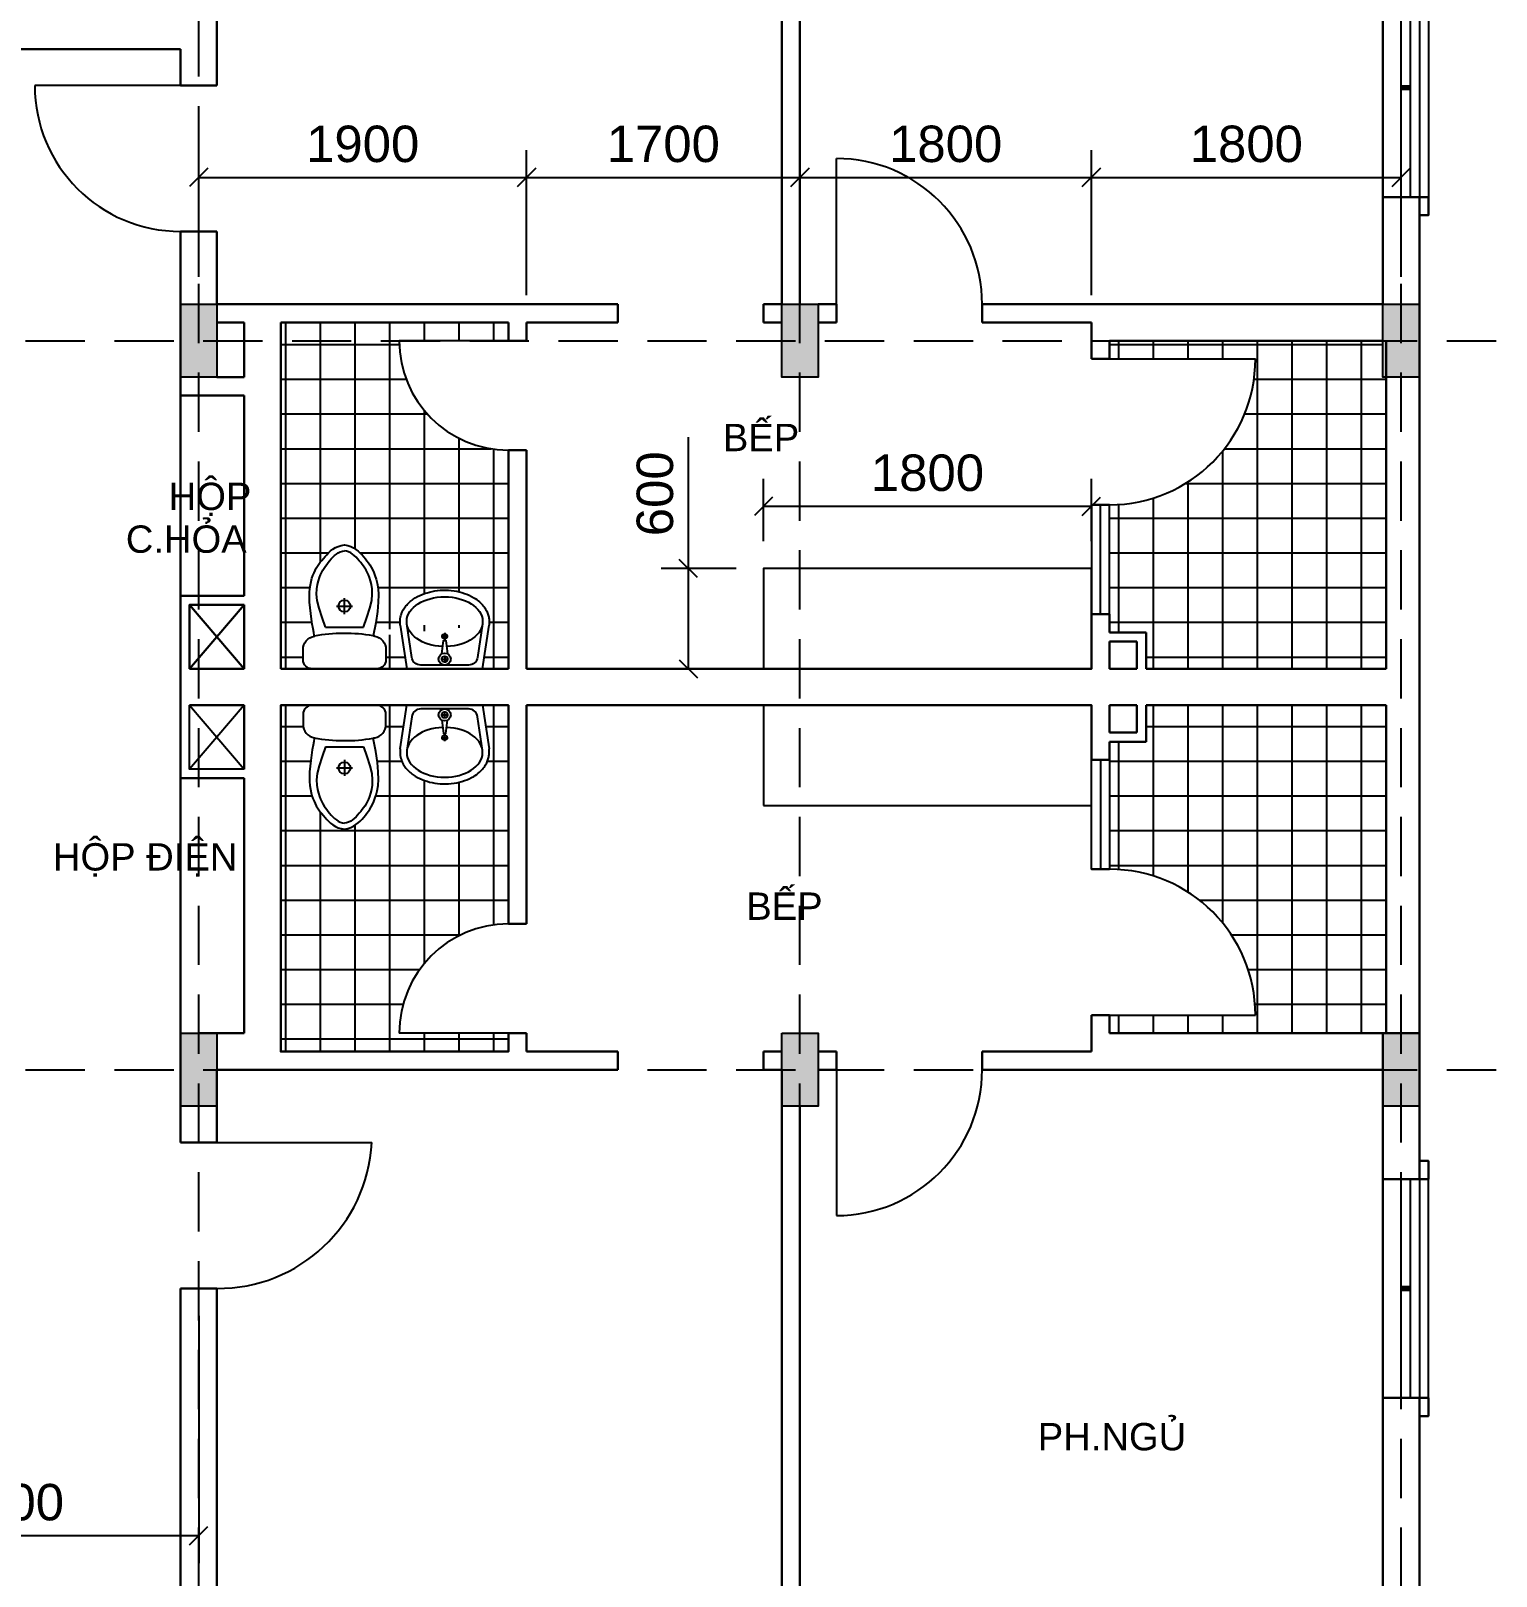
# Model space of a CAD drawing. Extents: x -100 to 171306, y -3236 to 60448.
# Drawn here: x 56323 to 64365, y 41820 to 50299 of the extents above; entities that cross this region are included whole.
import ezdxf

# ---------------------------------------------------------------- set-up
doc = ezdxf.new("R2010")
doc.units = 0
doc.header["$LTSCALE"] = 1300
doc.linetypes.add('HIDDEN', pattern=[0.375, 0.25, -0.125])
doc.layers.get('0').update_dxf_attribs({"linetype": 'CONTINUOUS'})
doc.layers.get('DEFPOINTS').update_dxf_attribs({"linetype": 'CONTINUOUS'})
for name, color, linetype in [('11', 7, 'CONTINUOUS'), ('BAO', 3, 'CONTINUOUS'), ('COT', 1, 'CONTINUOUS'), ('CUA', 4, 'CONTINUOUS'), ('HATCH', 5, 'CONTINUOUS'), ('RANH', 2, 'CONTINUOUS'), ('TBI', 2, 'CONTINUOUS'), ('TEXT', 7, 'CONTINUOUS'), ('TIM', 6, 'CONTINUOUS')]:
    doc.layers.add(name, color=color, linetype=linetype)
doc.layers.add('TUONG', color=3, linetype='CONTINUOUS', lineweight=30)
doc.styles.add('VN', font='VHELVEN.TTF')
doc.styles.add('VNI-HELVE', font='VHELVEN.TTF')
doc.dimstyles.new('DIM100S', dxfattribs={"dimscale": 0, "dimtxt": 200, "dimasz": 100, "dimexe": 150, "dimexo": 150, "dimgap": 80, "dimtad": 1, "dimdec": 0, "dimrnd": 50, "dimzin": 0, "dimdsep": 46, "dimtxsty": 'VNI-HELVE', "dimblk1": 'OBLIQUE', "dimblk2": 'OBLIQUE', "dimsah": 1, "dimcen": 0, "dimclrd": 6, "dimclre": 6, "dimclrt": 6, "dimadec": 0, "dimazin": 0, "dimtfac": 1, "dimtdec": 0, "dimtmove": 0, "dimatfit": 3, "dimfxl": 1, "dimtolj": 1, "dimtzin": 0, "dimarcsym": 0})

# ---------------------------------------------------------------- blocks, each defined once
blk = doc.blocks.new('PN')
at = {"layer": 'TEXT', "style": 'VN'}
blk.add_text('PH.NGUÛ', height=150, dxfattribs=at).set_placement((-475.6, -53.5))
blk = doc.blocks.new('S1200A')
at = {"layer": '11', "color": 4}
blk.add_line((-600, 50), (600, 50), dxfattribs=at)
blk.add_lwpolyline([(-600, 100), (600, 100), (600, 0), (-600, 0), (-600, 100)], dxfattribs=at)
at = {"layer": '11', "color": 4, "const_width": 30}
blk.add_lwpolyline([(0, 50), (0, 0)], dxfattribs=at)
blk = doc.blocks.new('B')
at = {"layer": 'TEXT', "style": 'VN'}
blk.add_text('BEÁP', height=150, dxfattribs=at).set_placement((-234.1, -122.9))
blk = doc.blocks.new('_OBLIQUE')
at = {"color": 0, "linetype": 'ByBlock'}
blk.add_line((-0.5, -0.5), (0.5, 0.5), dxfattribs=at)
blk = doc.blocks.new('*D172')
at = {"color": 6, "linetype": 'ByBlock', "transparency": 16777216}
for p, q in [((57244.1, 43248.6), (57244.1, 41891.9)), ((55144.1, 42548.6), (55144.1, 41891.9)), ((57244.1, 42041.9), (55144.1, 42041.9))]:
    blk.add_line(p, q, dxfattribs=at)
at = {"layer": 'DEFPOINTS', "color": 0, "linetype": 'ByBlock', "transparency": 16777216}
for p in [(57244.1, 43398.6), (55144.1, 42698.6), (55144.1, 42041.9)]:
    blk.add_point(p, dxfattribs=at)
at = {"color": 6, "linetype": 'ByBlock', "transparency": 16777216, "xscale": 100, "yscale": 100, "zscale": 100, "rotation": 180}
blk.add_blockref('_OBLIQUE', (55144.1, 42041.9), dxfattribs=at)
at = {"color": 6, "linetype": 'ByBlock', "transparency": 16777216, "xscale": 100, "yscale": 100, "zscale": 100}
blk.add_blockref('_OBLIQUE', (57244.1, 42041.9), dxfattribs=at)
at = {"color": 6, "linetype": 'ByBlock', "transparency": 16777216, "insert": (56194.1, 42224.7), "char_height": 200, "attachment_point": 5, "style": 'VNI-HELVE'}
blk.add_mtext('\\A1;2200', dxfattribs=at)
blk = doc.blocks.new('*D183')
at = {"color": 6, "linetype": 'ByBlock', "transparency": 16777216}
for p, q in [((57244.1, 48948.6), (57244.1, 49644.7)), ((59044.1, 48848.6), (59044.1, 49644.7)), ((57244.1, 49494.7), (59044.1, 49494.7))]:
    blk.add_line(p, q, dxfattribs=at)
at = {"layer": 'DEFPOINTS', "color": 0, "linetype": 'ByBlock', "transparency": 16777216}
for p in [(59044.1, 49494.7), (57244.1, 48798.6), (59044.1, 48698.6)]:
    blk.add_point(p, dxfattribs=at)
at = {"color": 6, "linetype": 'ByBlock', "transparency": 16777216, "xscale": 100, "yscale": 100, "zscale": 100, "rotation": 180}
blk.add_blockref('_OBLIQUE', (57244.1, 49494.7), dxfattribs=at)
at = {"color": 6, "linetype": 'ByBlock', "transparency": 16777216, "xscale": 100, "yscale": 100, "zscale": 100}
blk.add_blockref('_OBLIQUE', (59044.1, 49494.7), dxfattribs=at)
at = {"color": 6, "linetype": 'ByBlock', "transparency": 16777216, "insert": (58144.1, 49677.5), "char_height": 200, "attachment_point": 5, "style": 'VNI-HELVE'}
blk.add_mtext('\\A1;1900', dxfattribs=at)
blk = doc.blocks.new('*D184')
at = {"color": 6, "linetype": 'ByBlock', "transparency": 16777216}
for p, q in [((59044.1, 48848.6), (59044.1, 49644.7)), ((60544.1, 48948.6), (60544.1, 49644.7)), ((59044.1, 49494.7), (60544.1, 49494.7))]:
    blk.add_line(p, q, dxfattribs=at)
at = {"layer": 'DEFPOINTS', "color": 0, "linetype": 'ByBlock', "transparency": 16777216}
for p in [(60544.1, 49494.7), (60544.1, 48798.6), (59044.1, 48698.6)]:
    blk.add_point(p, dxfattribs=at)
at = {"color": 6, "linetype": 'ByBlock', "transparency": 16777216, "xscale": 100, "yscale": 100, "zscale": 100, "rotation": 180}
blk.add_blockref('_OBLIQUE', (59044.1, 49494.7), dxfattribs=at)
at = {"color": 6, "linetype": 'ByBlock', "transparency": 16777216, "xscale": 100, "yscale": 100, "zscale": 100}
blk.add_blockref('_OBLIQUE', (60544.1, 49494.7), dxfattribs=at)
at = {"color": 6, "linetype": 'ByBlock', "transparency": 16777216, "insert": (59794.1, 49677.5), "char_height": 200, "attachment_point": 5, "style": 'VNI-HELVE'}
blk.add_mtext('\\A1;1700', dxfattribs=at)
blk = doc.blocks.new('*D186')
at = {"color": 6, "linetype": 'ByBlock', "transparency": 16777216}
for p, q in [((60544.1, 48948.6), (60544.1, 49644.7)), ((62144.1, 48848.6), (62144.1, 49644.7)), ((60544.1, 49494.7), (62144.1, 49494.7))]:
    blk.add_line(p, q, dxfattribs=at)
at = {"layer": 'DEFPOINTS', "color": 0, "linetype": 'ByBlock', "transparency": 16777216}
for p in [(62144.1, 49494.7), (60544.1, 48798.6), (62144.1, 48698.6)]:
    blk.add_point(p, dxfattribs=at)
at = {"color": 6, "linetype": 'ByBlock', "transparency": 16777216, "xscale": 100, "yscale": 100, "zscale": 100, "rotation": 180}
blk.add_blockref('_OBLIQUE', (60544.1, 49494.7), dxfattribs=at)
at = {"color": 6, "linetype": 'ByBlock', "transparency": 16777216, "xscale": 100, "yscale": 100, "zscale": 100}
blk.add_blockref('_OBLIQUE', (62144.1, 49494.7), dxfattribs=at)
at = {"color": 6, "linetype": 'ByBlock', "transparency": 16777216, "insert": (61344.1, 49677.5), "char_height": 200, "attachment_point": 5, "style": 'VNI-HELVE'}
blk.add_mtext('\\A1;1800', dxfattribs=at)
blk = doc.blocks.new('*D187')
at = {"color": 6, "linetype": 'ByBlock', "transparency": 16777216}
for p, q in [((62144.1, 48848.6), (62144.1, 49644.7)), ((63844.1, 48948.6), (63844.1, 49644.7)), ((62144.1, 49494.7), (63844.1, 49494.7))]:
    blk.add_line(p, q, dxfattribs=at)
at = {"layer": 'DEFPOINTS', "color": 0, "linetype": 'ByBlock', "transparency": 16777216}
for p in [(63844.1, 49494.7), (63844.1, 48798.6), (62144.1, 48698.6)]:
    blk.add_point(p, dxfattribs=at)
at = {"color": 6, "linetype": 'ByBlock', "transparency": 16777216, "xscale": 100, "yscale": 100, "zscale": 100, "rotation": 180}
blk.add_blockref('_OBLIQUE', (62144.1, 49494.7), dxfattribs=at)
at = {"color": 6, "linetype": 'ByBlock', "transparency": 16777216, "xscale": 100, "yscale": 100, "zscale": 100}
blk.add_blockref('_OBLIQUE', (63844.1, 49494.7), dxfattribs=at)
at = {"color": 6, "linetype": 'ByBlock', "transparency": 16777216, "insert": (62994.1, 49677.5), "char_height": 200, "attachment_point": 5, "style": 'VNI-HELVE'}
blk.add_mtext('\\A1;1800', dxfattribs=at)
blk = doc.blocks.new('*D188')
at = {"color": 6, "linetype": 'ByBlock', "transparency": 16777216}
for p, q in [((60344.1, 47498.6), (60344.1, 47840.2)), ((62144.1, 47498.6), (62144.1, 47840.2)), ((60344.1, 47690.2), (62144.1, 47690.2))]:
    blk.add_line(p, q, dxfattribs=at)
at = {"layer": 'DEFPOINTS', "color": 0, "linetype": 'ByBlock', "transparency": 16777216}
for p in [(62144.1, 47690.2), (60344.1, 47348.6), (62144.1, 47348.6)]:
    blk.add_point(p, dxfattribs=at)
at = {"color": 6, "linetype": 'ByBlock', "transparency": 16777216, "xscale": 100, "yscale": 100, "zscale": 100, "rotation": 180}
blk.add_blockref('_OBLIQUE', (60344.1, 47690.2), dxfattribs=at)
at = {"color": 6, "linetype": 'ByBlock', "transparency": 16777216, "xscale": 100, "yscale": 100, "zscale": 100}
blk.add_blockref('_OBLIQUE', (62144.1, 47690.2), dxfattribs=at)
at = {"color": 6, "linetype": 'ByBlock', "transparency": 16777216, "insert": (61244.1, 47873), "char_height": 200, "attachment_point": 5, "style": 'VNI-HELVE'}
blk.add_mtext('\\A1;1800', dxfattribs=at)
blk = doc.blocks.new('*D189')
at = {"color": 6, "linetype": 'ByBlock', "transparency": 16777216}
for p, q in [((59931.9, 47348.6), (59931.9, 48069.3)), ((60194.1, 47348.6), (59781.9, 47348.6)), ((59931.9, 46798.6), (59931.9, 47348.6)), ((60194.1, 46798.6), (59781.9, 46798.6))]:
    blk.add_line(p, q, dxfattribs=at)
at = {"layer": 'DEFPOINTS', "color": 0, "linetype": 'ByBlock', "transparency": 16777216}
for p in [(59931.9, 47348.6), (60344.1, 47348.6), (60344.1, 46798.6)]:
    blk.add_point(p, dxfattribs=at)
at = {"color": 6, "linetype": 'ByBlock', "transparency": 16777216, "xscale": 100, "yscale": 100, "zscale": 100}
for p, rotation in [((59931.9, 47348.6), 90), ((59931.9, 46798.6), 270)]:
    blk.add_blockref('_OBLIQUE', p, dxfattribs=dict(at, rotation=rotation))
at = {"color": 6, "linetype": 'ByBlock', "transparency": 16777216, "insert": (59749.1, 47759), "char_height": 200, "attachment_point": 5, "rotation": 90, "style": 'VNI-HELVE'}
blk.add_mtext('\\A1;600', dxfattribs=at)

msp = doc.modelspace()

# ---------------------------------------------------------------- hatches: boundary and pattern name
at = {"layer": 'HATCH', "linetype": 'Continuous'}
h = msp.add_hatch(dxfattribs=at)
h.set_pattern_fill('NET', color=5, scale=60, style=0)
edge = h.paths.add_edge_path()
edge.add_line((58944.1, 46798.6), (57694.1, 46798.6))
edge.add_line((57694.1, 46798.6), (57694.1, 48698.6))
edge.add_line((57694.1, 48698.6), (58944.1, 48698.6))
edge.add_line((58944.1, 48698.6), (58944.1, 48598.6))
edge.add_line((58944.1, 48598.6), (58344.1, 48598.6))
edge.add_arc((58944.1, 48598.6), 600, 180, 270)
edge.add_line((58944.1, 47998.6), (58944.1, 46798.6))
edge = h.paths.add_edge_path(flags=16)
edge.add_arc((58196.6, 46903.7), 75, 0, 79.29075, ccw=False)
edge.add_line((58271.6, 46903.7), (58271.6, 46848.6))
edge.add_arc((58221.6, 46848.6), 50, -90, 0, ccw=False)
edge.add_line((58221.6, 46798.6), (57866.6, 46798.6))
edge.add_arc((57866.6, 46848.6), 50, 180, 270, ccw=False)
edge.add_line((57816.6, 46848.6), (57816.6, 46903.7))
edge.add_arc((57891.6, 46903.6), 75, 99.49315, 179.99077, ccw=False)
edge.add_line((57879.2, 46977.7), (57878.1, 46983.3))
edge.add_line((57878.1, 46983.3), (57875.5, 46997))
edge.add_line((57875.5, 46997), (57871.8, 47017.4))
edge.add_line((57871.8, 47017.4), (57867.5, 47042.8))
edge.add_line((57867.5, 47042.8), (57863, 47071.7))
edge.add_line((57863, 47071.7), (57858.8, 47102.5))
edge.add_line((57858.8, 47102.5), (57855.3, 47133.7))
edge.add_line((57855.3, 47133.7), (57852.9, 47163.7))
edge.add_line((57852.9, 47163.7), (57852, 47191.3))
edge.add_line((57852, 47191.3), (57852.5, 47216.4))
edge.add_line((57852.5, 47216.4), (57854.3, 47239.1))
edge.add_line((57854.3, 47239.1), (57857.2, 47259.7))
edge.add_line((57857.2, 47259.7), (57861.1, 47278.4))
edge.add_line((57861.1, 47278.4), (57865.8, 47295.4))
edge.add_line((57865.8, 47295.4), (57871.1, 47310.9))
edge.add_line((57871.1, 47310.9), (57876.9, 47325))
edge.add_line((57876.9, 47325), (57883.1, 47338.1))
edge.add_line((57883.1, 47338.1), (57889.6, 47350.3))
edge.add_line((57889.6, 47350.3), (57896.5, 47361.7))
edge.add_line((57896.5, 47361.7), (57903.8, 47372.6))
edge.add_line((57903.8, 47372.6), (57911.5, 47383.1))
edge.add_line((57911.5, 47383.1), (57919.7, 47393.4))
edge.add_line((57919.7, 47393.4), (57928.3, 47403.6))
edge.add_line((57928.3, 47403.6), (57937.3, 47414))
edge.add_line((57937.3, 47414), (57946.9, 47424.7))
edge.add_line((57946.9, 47424.7), (57957.1, 47435.3))
edge.add_line((57957.1, 47435.3), (57968.3, 47445.5))
edge.add_line((57968.3, 47445.5), (57980.5, 47455))
edge.add_line((57980.5, 47455), (57994, 47463.4))
edge.add_line((57994, 47463.4), (58008.9, 47470.4))
edge.add_line((58008.9, 47470.4), (58025.6, 47475.6))
edge.add_line((58025.6, 47475.6), (58044.1, 47478.6))
edge.add_line((58044.1, 47478.6), (58062.5, 47475.3))
edge.add_line((58062.5, 47475.3), (58079, 47469.8))
edge.add_line((58079, 47469.8), (58093.9, 47462.6))
edge.add_line((58093.9, 47462.6), (58107.2, 47453.9))
edge.add_line((58107.2, 47453.9), (58119.3, 47444.2))
edge.add_line((58119.3, 47444.2), (58130.2, 47433.8))
edge.add_line((58130.2, 47433.8), (58140.3, 47423))
edge.add_line((58140.3, 47423), (58149.7, 47412.2))
edge.add_line((58149.7, 47412.2), (58158.6, 47401.6))
edge.add_line((58158.6, 47401.6), (58167, 47391.1))
edge.add_line((58167, 47391.1), (58175.1, 47380.2))
edge.add_line((58175.1, 47380.2), (58182.8, 47368.7))
edge.add_line((58182.8, 47368.7), (58190.3, 47356.3))
edge.add_line((58190.3, 47356.3), (58197.5, 47342.6))
edge.add_line((58197.5, 47342.6), (58204.5, 47327.3))
edge.add_line((58204.5, 47327.3), (58211.5, 47310.1))
edge.add_line((58211.5, 47310.1), (58218.1, 47290.6))
edge.add_line((58218.1, 47290.6), (58224, 47267.5))
edge.add_line((58224, 47267.5), (58228.4, 47239.5))
edge.add_line((58228.4, 47239.5), (58230.4, 47205.2))
edge.add_line((58230.4, 47205.2), (58229.4, 47163.4))
edge.add_line((58229.4, 47163.4), (58224.8, 47112.6))
edge.add_line((58224.8, 47112.6), (58215.6, 47051.6))
edge.add_line((58215.6, 47051.6), (58201.2, 46978.9))
edge.add_spline(control_points=[(58350.6, 47038.7), (58349.8, 47044.3), (58349.4, 47049.9), (58349.3, 47056), (58349.3, 47056.5), (58349.3, 47057), (58349.3, 47062.6), (58349.7, 47068.2), (58351.2, 47079.3), (58352.3, 47084.8), (58355.2, 47095.7), (58357, 47101.1), (58361.4, 47111.5), (58363.8, 47116.6), (58370.8, 47129.2), (58375.8, 47136.5), (58386.9, 47150.2), (58393, 47156.8), (58406.3, 47169), (58413.5, 47174.7), (58435.9, 47190.4), (58452.3, 47199.2), (58487.5, 47213.6), (58506.3, 47219.2), (58545.1, 47227), (58565.2, 47229.3), (58605.4, 47230.3), (58625.6, 47229), (58665.1, 47223.2), (58684.3, 47218.6), (58720.8, 47206), (58738, 47198.2), (58765, 47181.9), (58775.6, 47174.3), (58792.8, 47159.2), (58799.8, 47151.9), (58812.4, 47136.5), (58818, 47128.2), (58826.2, 47112.9), (58829.3, 47105.9), (58834.2, 47091.6), (58836.1, 47084.2), (58838.5, 47069.3), (58839, 47061.7), (58838.7, 47049), (58838.3, 47043.9), (58837.5, 47038.7)], knot_values=[6.188041, 6.188041, 6.188041, 6.188041, 6.275655, 6.275655, 6.283185, 6.283185, 6.283185, 6.370914, 6.370914, 6.458643, 6.458643, 6.546371, 6.546371, 6.6341, 6.6341, 6.768, 6.768, 6.901901, 6.901901, 7.035802, 7.035802, 7.295927, 7.295927, 7.556052, 7.556052, 7.816177, 7.816177, 8.076302, 8.076302, 8.336427, 8.336427, 8.596553, 8.596553, 8.783728, 8.783728, 8.934606, 8.934606, 9.085483, 9.085483, 9.203366, 9.203366, 9.321248, 9.321248, 9.43913, 9.43913, 9.519922, 9.519922, 9.519922, 9.519922], degree=3, periodic=0)
edge.add_line((58350.6, 47038.7), (58385.6, 46798.6))
edge.add_line((58385.6, 46798.6), (58802.6, 46798.6))
edge.add_line((58802.6, 46798.6), (58837.5, 47038.7))
h = msp.add_hatch(dxfattribs=at)
h.set_pattern_fill('NET', color=5, scale=60, style=0)
h.paths.add_polyline_path([(62244.1, 47698.6), (62244.1, 47098.6), (62244.1, 46998.6), (62444.1, 46998.6), (62444.1, 46798.6), (63761.4, 46798.6), (63761.4, 48399.3), (63744.1, 48399.3), (63744.1, 48598.6), (62244.1, 48598.6), (62244.1, 48498.6), (63044.1, 48498.6, -0.414214)])
h.paths.add_polyline_path([(62444.1, 46598.6), (62444.1, 46398.6), (62244.1, 46398.6), (62244.1, 46298.6), (62244.1, 45698.6, -0.414214), (63044.1, 44898.6), (62244.1, 44898.6), (62244.1, 44798.6), (63761.4, 44798.6), (63761.4, 46598.6)])
h = msp.add_hatch(dxfattribs=at)
h.set_pattern_fill('NET', color=5, scale=60, style=0)
edge = h.paths.add_edge_path()
edge.add_line((58944.1, 46598.6), (57694.1, 46598.6))
edge.add_line((57694.1, 46598.6), (57694.1, 44698.6))
edge.add_line((57694.1, 44698.6), (58944.1, 44698.6))
edge.add_line((58944.1, 44698.6), (58944.1, 44798.6))
edge.add_line((58944.1, 44798.6), (58344.1, 44798.6))
edge.add_arc((58944.1, 44798.6), 600, 90, 180, ccw=False)
edge.add_line((58944.1, 45398.6), (58944.1, 46598.6))
edge = h.paths.add_edge_path(flags=16)
edge.add_arc((58196.6, 46493.5), 75, 280.70925, 360)
edge.add_line((58271.6, 46493.5), (58271.6, 46548.6))
edge.add_arc((58221.6, 46548.6), 50, 0, 90)
edge.add_line((58221.6, 46598.6), (57866.6, 46598.6))
edge.add_arc((57866.6, 46548.6), 50, 90, 180)
edge.add_line((57816.6, 46548.6), (57816.6, 46493.5))
edge.add_arc((57891.6, 46493.6), 75, 180.00923, 260.50685)
edge.add_line((57879.2, 46419.5), (57878.1, 46413.9))
edge.add_line((57878.1, 46413.9), (57875.5, 46400.2))
edge.add_line((57875.5, 46400.2), (57871.8, 46379.8))
edge.add_line((57871.8, 46379.8), (57867.5, 46354.4))
edge.add_line((57867.5, 46354.4), (57863, 46325.5))
edge.add_line((57863, 46325.5), (57858.8, 46294.7))
edge.add_line((57858.8, 46294.7), (57855.3, 46263.5))
edge.add_line((57855.3, 46263.5), (57852.9, 46233.5))
edge.add_line((57852.9, 46233.5), (57852, 46205.9))
edge.add_line((57852, 46205.9), (57852.5, 46180.8))
edge.add_line((57852.5, 46180.8), (57854.3, 46158.1))
edge.add_line((57854.3, 46158.1), (57857.2, 46137.5))
edge.add_line((57857.2, 46137.5), (57861.1, 46118.8))
edge.add_line((57861.1, 46118.8), (57865.8, 46101.8))
edge.add_line((57865.8, 46101.8), (57871.1, 46086.3))
edge.add_line((57871.1, 46086.3), (57876.9, 46072.2))
edge.add_line((57876.9, 46072.2), (57883.1, 46059.1))
edge.add_line((57883.1, 46059.1), (57889.6, 46046.9))
edge.add_line((57889.6, 46046.9), (57896.5, 46035.5))
edge.add_line((57896.5, 46035.5), (57903.8, 46024.6))
edge.add_line((57903.8, 46024.6), (57911.5, 46014.1))
edge.add_line((57911.5, 46014.1), (57919.7, 46003.8))
edge.add_line((57919.7, 46003.8), (57928.3, 45993.6))
edge.add_line((57928.3, 45993.6), (57937.3, 45983.2))
edge.add_line((57937.3, 45983.2), (57946.9, 45972.5))
edge.add_line((57946.9, 45972.5), (57957.1, 45961.9))
edge.add_line((57957.1, 45961.9), (57968.3, 45951.7))
edge.add_line((57968.3, 45951.7), (57980.5, 45942.2))
edge.add_line((57980.5, 45942.2), (57994, 45933.8))
edge.add_line((57994, 45933.8), (58008.9, 45926.8))
edge.add_line((58008.9, 45926.8), (58025.6, 45921.6))
edge.add_line((58025.6, 45921.6), (58044.1, 45918.6))
edge.add_line((58044.1, 45918.6), (58062.5, 45921.9))
edge.add_line((58062.5, 45921.9), (58079, 45927.4))
edge.add_line((58079, 45927.4), (58093.9, 45934.6))
edge.add_line((58093.9, 45934.6), (58107.2, 45943.3))
edge.add_line((58107.2, 45943.3), (58119.3, 45953))
edge.add_line((58119.3, 45953), (58130.2, 45963.4))
edge.add_line((58130.2, 45963.4), (58140.3, 45974.2))
edge.add_line((58140.3, 45974.2), (58149.7, 45985))
edge.add_line((58149.7, 45985), (58158.6, 45995.6))
edge.add_line((58158.6, 45995.6), (58167, 46006.1))
edge.add_line((58167, 46006.1), (58175.1, 46017))
edge.add_line((58175.1, 46017), (58182.8, 46028.5))
edge.add_line((58182.8, 46028.5), (58190.3, 46040.9))
edge.add_line((58190.3, 46040.9), (58197.5, 46054.6))
edge.add_line((58197.5, 46054.6), (58204.5, 46069.9))
edge.add_line((58204.5, 46069.9), (58211.5, 46087.1))
edge.add_line((58211.5, 46087.1), (58218.1, 46106.6))
edge.add_line((58218.1, 46106.6), (58224, 46129.7))
edge.add_line((58224, 46129.7), (58228.4, 46157.7))
edge.add_line((58228.4, 46157.7), (58230.4, 46192))
edge.add_line((58230.4, 46192), (58229.4, 46233.8))
edge.add_line((58229.4, 46233.8), (58224.8, 46284.6))
edge.add_line((58224.8, 46284.6), (58215.6, 46345.6))
edge.add_line((58215.6, 46345.6), (58201.2, 46418.3))
edge.add_line((58350.6, 46358.5), (58385.6, 46598.6))
edge.add_line((58385.6, 46598.6), (58802.6, 46598.6))
edge.add_line((58802.6, 46598.6), (58837.5, 46358.5))
edge.add_spline(control_points=[(58350.6, 46358.5), (58349.8, 46352.9), (58349.4, 46347.3), (58349.3, 46341.2), (58349.3, 46340.7), (58349.3, 46340.2), (58349.3, 46334.6), (58349.7, 46329), (58351.2, 46317.9), (58352.3, 46312.4), (58355.2, 46301.5), (58357, 46296.1), (58361.4, 46285.7), (58363.8, 46280.6), (58370.8, 46268), (58375.8, 46260.7), (58386.9, 46246.9), (58393, 46240.4), (58406.3, 46228.2), (58413.5, 46222.5), (58435.9, 46206.8), (58452.3, 46198), (58487.5, 46183.6), (58506.3, 46178), (58545.1, 46170.2), (58565.2, 46167.9), (58605.4, 46166.9), (58625.6, 46168.2), (58665.1, 46174), (58684.3, 46178.6), (58720.8, 46191.1), (58738, 46199), (58765, 46215.3), (58775.6, 46222.9), (58792.8, 46238), (58799.8, 46245.3), (58812.4, 46260.7), (58818, 46269), (58826.2, 46284.3), (58829.3, 46291.3), (58834.2, 46305.6), (58836.1, 46313), (58838.5, 46327.9), (58839, 46335.5), (58838.7, 46348.2), (58838.3, 46353.3), (58837.5, 46358.5)], knot_values=[6.188041, 6.188041, 6.188041, 6.188041, 6.275655, 6.275655, 6.283185, 6.283185, 6.283185, 6.370914, 6.370914, 6.458643, 6.458643, 6.546371, 6.546371, 6.6341, 6.6341, 6.768, 6.768, 6.901901, 6.901901, 7.035802, 7.035802, 7.295927, 7.295927, 7.556052, 7.556052, 7.816177, 7.816177, 8.076302, 8.076302, 8.336427, 8.336427, 8.596553, 8.596553, 8.783728, 8.783728, 8.934606, 8.934606, 9.085483, 9.085483, 9.203366, 9.203366, 9.321248, 9.321248, 9.43913, 9.43913, 9.519922, 9.519922, 9.519922, 9.519922], degree=3, periodic=0)

# ---------------------------------------------------------------- linework, layer by layer
at = {"layer": 'BAO', "color": 3, "linetype": 'Continuous'}
for p, q in [((57144.1, 46598.6), (57144.1, 46798.6)), ((57144.1, 46798.6), (57144.1, 46798.6)), ((57144.1, 46598.6), (57144.1, 46798.6)), ((57144.1, 46598.6), (57144.1, 46598.6)), ((57194.1, 46598.6), (57194.1, 46598.6)), ((57194.1, 46598.6), (57194.1, 46598.6))]:
    msp.add_line(p, q, dxfattribs=at)
at = {"layer": 'COT', "linetype": 'Continuous'}
for points in [[(57144.1, 48798.6), (57344.1, 48798.6), (57344.1, 48399.3), (57144.1, 48399.3)], [(60444.1, 48798.6), (60644.1, 48798.6), (60644.1, 48399.3), (60444.1, 48399.3)], [(63744.1, 48798.6), (63944.1, 48798.6), (63944.1, 48399.3), (63744.1, 48399.3)], [(57144.1, 44798.6), (57344.1, 44798.6), (57344.1, 44399.3), (57144.1, 44399.3)], [(60444.1, 44798.6), (60644.1, 44798.6), (60644.1, 44399.3), (60444.1, 44399.3)], [(63744.1, 44798.6), (63944.1, 44798.6), (63944.1, 44399.3), (63744.1, 44399.3)]]:
    msp.add_lwpolyline(points, close=True, dxfattribs=at)
for points in [[(57144.1, 48399.3), (57344.1, 48399.3), (57144.1, 48798.6), (57344.1, 48798.6)], [(60444.1, 48399.3), (60644.1, 48399.3), (60444.1, 48798.6), (60644.1, 48798.6)], [(63744.1, 48399.3), (63944.1, 48399.3), (63744.1, 48798.6), (63944.1, 48798.6)], [(57144.1, 44399.3), (57344.1, 44399.3), (57144.1, 44798.6), (57344.1, 44798.6)], [(60444.1, 44399.3), (60644.1, 44399.3), (60444.1, 44798.6), (60644.1, 44798.6)], [(63744.1, 44399.3), (63944.1, 44399.3), (63744.1, 44798.6), (63944.1, 44798.6)]]:
    msp.add_solid(points, dxfattribs=at)
at = {"layer": 'CUA', "color": 4, "linetype": 'Continuous'}
for p, q in [((63994.1, 50586.9), (63994.1, 49386.9)), ((57144.1, 49998.6), (56344.1, 49998.6)), ((60744.1, 48798.6), (60744.1, 49598.6)), ((58944.1, 48598.6), (58344.1, 48598.6)), ((62244.1, 48498.6), (63044.1, 48498.6)), ((62194.1, 47098.6), (62194.1, 47698.6)), ((62194.1, 46298.6), (62194.1, 45698.6)), ((62244.1, 44898.6), (63044.1, 44898.6)), ((58944.1, 44798.6), (58344.1, 44798.6)), ((60744.1, 44598.6), (60744.1, 43798.6)), ((57344.1, 44198.6), (58194.1, 44198.6)), ((63994.1, 42798.6), (63994.1, 43998.6))]:
    msp.add_line(p, q, dxfattribs=at)
for points in [[(62144.1, 47098.6), (62244.1, 47098.6), (62244.1, 47698.6), (62144.1, 47698.6)], [(60344.1, 46798.6), (62144.1, 46798.6), (62144.1, 47348.6), (60344.1, 47348.6)], [(60344.1, 46048.6), (62144.1, 46048.6), (62144.1, 46598.6), (60344.1, 46598.6)], [(62144.1, 46298.6), (62244.1, 46298.6), (62244.1, 45698.6), (62144.1, 45698.6)]]:
    msp.add_lwpolyline(points, close=True, dxfattribs=at)
for centre, radius, start, end in [((57144.1, 49998.6), 800, 180, 270), ((60744.1, 48798.6), 800, 0, 90), ((58944.1, 48598.6), 600, 180, 270), ((62244.1, 48498.6), 800, 270, 0), ((62244.1, 44898.6), 800, 360, 90), ((58944.1, 44798.6), 600, 90, 180), ((60744.1, 44598.6), 800, 270, 0), ((57351.2, 44242.6), 844, 269.51561, 357.01298)]:
    msp.add_arc(centre, radius, start, end, dxfattribs=at)
at = {"layer": 'RANH', "color": 2, "linetype": 'HIDDEN'}
for p, q in [((57244.1, 36398.6), (57244.1, 57559.7)), ((60544.1, 36398.6), (60544.1, 57559.7)), ((63844.1, 36398.6), (63844.1, 57559.7)), ((5594.1, 48598.9), (64365.3, 48598.6)), ((5594.1, 44598.6), (64365.3, 44598.6))]:
    msp.add_line(p, q, dxfattribs=at)
at = {"layer": 'TBI', "color": 2, "linetype": 'Continuous'}
for p, q in [((57494.1, 47148.6), (57194.1, 46798.6)), ((57194.1, 47148.6), (57494.1, 46798.6)), ((57494.1, 46798.6), (57494.1, 47148.6)), ((57999.9, 47142.6), (58088.2, 47142.6)), ((58044.1, 47098.4), (58044.1, 47186.7)), ((57939.8, 47027.6), (58148.3, 47027.6)), ((58575.4, 46976.8), (58614.1, 46976.8)), ((58594.1, 46995.4), (58594.1, 46956.7)), ((57494.1, 46798.6), (57194.1, 46798.6)), ((57694.1, 46798.6), (58844.1, 46798.6)), ((58844.1, 46798.6), (58844.1, 46798.6)), ((57494.1, 46598.6), (57194.1, 46248.6)), ((57194.1, 46598.6), (57494.1, 46248.6)), ((57194.1, 46598.6), (57494.1, 46598.6)), ((57194.1, 46598.6), (57494.1, 46598.6)), ((57494.1, 46598.6), (57194.1, 46598.6)), ((57494.1, 46598.6), (57194.1, 46248.6)), ((57194.1, 46598.6), (57494.1, 46248.6)), ((57194.1, 46598.6), (57494.1, 46598.6)), ((57194.1, 46598.6), (57494.1, 46598.6)), ((57494.1, 46598.6), (57194.1, 46598.6)), ((57494.1, 46248.6), (57494.1, 46598.6)), ((57494.1, 46598.6), (57494.1, 46248.6)), ((57494.1, 46248.6), (57494.1, 46598.6)), ((57494.1, 46598.6), (57494.1, 46248.6)), ((58844.1, 46598.6), (58844.1, 46598.6)), ((57494.1, 46398.6), (57494.1, 46248.6)), ((57494.1, 46398.6), (57494.1, 46248.6)), ((58575.4, 46420.4), (58614.1, 46420.4)), ((58594.1, 46401.8), (58594.1, 46440.5)), ((57939.8, 46369.6), (58148.3, 46369.6)), ((58044.1, 46298.8), (58044.1, 46210.5)), ((57999.9, 46254.6), (58088.2, 46254.6))]:
    msp.add_line(p, q, dxfattribs=at)
for points in [[(58210.5, 46977.3, -0.360469), (58271.6, 46903.7), (58271.6, 46903.7), (58271.6, 46848.6, -0.414214), (58221.6, 46798.6), (57866.6, 46798.6, -0.414214), (57816.6, 46848.6), (57816.6, 46903.7, -0.366431), (57879.2, 46977.7), (57878.1, 46983.3), (57875.5, 46997), (57871.8, 47017.4), (57867.5, 47042.8), (57863, 47071.7), (57858.8, 47102.5), (57855.3, 47133.7), (57852.9, 47163.7), (57852, 47191.3), (57852.5, 47216.4), (57854.3, 47239.1), (57857.2, 47259.7), (57861.1, 47278.4), (57865.8, 47295.4), (57871.1, 47310.9), (57876.9, 47325), (57883.1, 47338.1), (57889.6, 47350.3), (57896.5, 47361.7), (57903.8, 47372.6), (57911.5, 47383.1), (57919.7, 47393.4), (57928.3, 47403.6), (57937.3, 47414), (57946.9, 47424.7), (57957.1, 47435.3), (57968.3, 47445.5), (57980.5, 47455), (57994, 47463.4), (58008.9, 47470.4), (58025.6, 47475.6), (58044.1, 47478.6), (58062.5, 47475.3), (58079, 47469.8), (58093.9, 47462.6), (58107.2, 47453.9), (58119.3, 47444.2), (58130.2, 47433.8), (58140.3, 47423), (58149.7, 47412.2), (58158.6, 47401.6), (58167, 47391.1), (58175.1, 47380.2), (58182.8, 47368.7), (58190.3, 47356.3), (58197.5, 47342.6), (58204.5, 47327.3), (58211.5, 47310.1), (58218.1, 47290.6), (58224, 47267.5), (58228.4, 47239.5), (58230.4, 47205.2), (58229.4, 47163.4), (58224.8, 47112.6), (58215.6, 47051.6), (58201.2, 46978.9)], [(58801.8, 47044.9), (58775, 46861.4, -0.372492), (58725.6, 46818.6), (58462.6, 46818.6, -0.372492), (58413.1, 46861.4), (58386.4, 47044.9)], [(58210.5, 46419.8, 0.360469), (58271.6, 46493.5), (58271.6, 46493.5), (58271.6, 46548.6, 0.414214), (58221.6, 46598.6), (57866.6, 46598.6, 0.414214), (57816.6, 46548.6), (57816.6, 46493.5, 0.366431), (57879.2, 46419.5), (57878.1, 46413.9), (57875.5, 46400.2), (57871.8, 46379.8), (57867.5, 46354.4), (57863, 46325.5), (57858.8, 46294.7), (57855.3, 46263.5), (57852.9, 46233.5), (57852, 46205.9), (57852.5, 46180.8), (57854.3, 46158.1), (57857.2, 46137.5), (57861.1, 46118.8), (57865.8, 46101.8), (57871.1, 46086.3), (57876.9, 46072.2), (57883.1, 46059.1), (57889.6, 46046.9), (57896.5, 46035.5), (57903.8, 46024.6), (57911.5, 46014.1), (57919.7, 46003.8), (57928.3, 45993.6), (57937.3, 45983.2), (57946.9, 45972.5), (57957.1, 45961.9), (57968.3, 45951.7), (57980.5, 45942.2), (57994, 45933.8), (58008.9, 45926.8), (58025.6, 45921.6), (58044.1, 45918.6), (58062.5, 45921.9), (58079, 45927.4), (58093.9, 45934.6), (58107.2, 45943.3), (58119.3, 45953), (58130.2, 45963.4), (58140.3, 45974.2), (58149.7, 45985), (58158.6, 45995.6), (58167, 46006.1), (58175.1, 46017), (58182.8, 46028.5), (58190.3, 46040.9), (58197.5, 46054.6), (58204.5, 46069.9), (58211.5, 46087.1), (58218.1, 46106.6), (58224, 46129.7), (58228.4, 46157.7), (58230.4, 46192), (58229.4, 46233.8), (58224.8, 46284.6), (58215.6, 46345.6), (58201.2, 46418.3)], [(58801.8, 46352.3), (58775, 46535.8, 0.372492), (58725.6, 46578.6), (58462.6, 46578.6, 0.372492), (58413.1, 46535.8), (58386.4, 46352.3)]]:
    msp.add_lwpolyline(points, format="xyb", dxfattribs=at)
for points in [[(57939.8, 47027.6), (57922.1, 47079.2), (57904.3, 47130.7), (57893.5, 47173.6), (57891.4, 47208.6), (57892.4, 47237.9), (57895.8, 47261.7), (57900.8, 47281.5), (57906.8, 47299), (57913.1, 47314.6), (57919.4, 47328.4), (57925.8, 47340.5), (57932.4, 47351.5), (57939.2, 47361.7), (57946.5, 47371.5), (57954.4, 47381.3), (57962.8, 47391.4), (57971.7, 47401.5), (57980.7, 47411.2), (57990, 47420.1), (57999.7, 47427.9), (58010.1, 47434.6), (58021.2, 47440), (58033.6, 47444.1), (58044.1, 47446)], [(58148.3, 47027.6), (58166.1, 47079.2), (58183.8, 47130.7), (58194.6, 47173.6), (58196.8, 47208.6), (58195.7, 47237.9), (58192.3, 47261.7), (58187.3, 47281.5), (58181.4, 47299), (58175.1, 47314.6), (58168.7, 47328.4), (58162.3, 47340.5), (58155.7, 47351.5), (58148.9, 47361.7), (58141.6, 47371.5), (58133.8, 47381.3), (58125.3, 47391.4), (58116.5, 47401.5), (58107.4, 47411.2), (58098.1, 47420.1), (58088.4, 47427.9), (58078.1, 47434.6), (58066.9, 47440), (58054.6, 47444.1), (58044.1, 47446)], [(57494.1, 47148.6), (57194.1, 47148.6), (57194.1, 46798.6)], [(58350.6, 47038.7), (58385.6, 46798.6), (58802.6, 46798.6), (58837.5, 47038.7)], [(58577.9, 46880.7), (58587.7, 46953.7), (58600.4, 46953.7), (58610.3, 46880.7)], [(58575.4, 46851.8), (58614.1, 46851.8)], [(58594.1, 46870.4), (58594.1, 46831.7)], [(57494.1, 46248.6), (57194.1, 46248.6), (57194.1, 46598.6)], [(57494.1, 46248.6), (57194.1, 46248.6), (57194.1, 46598.6)], [(58350.6, 46358.5), (58385.6, 46598.6), (58802.6, 46598.6), (58837.5, 46358.5)], [(58594.1, 46526.8), (58594.1, 46565.5)], [(58575.4, 46545.4), (58614.1, 46545.4)], [(58577.9, 46516.5), (58587.7, 46443.4), (58600.4, 46443.4), (58610.3, 46516.5)], [(57939.8, 46369.6), (57922.1, 46318), (57904.3, 46266.5), (57893.5, 46223.6), (57891.4, 46188.6), (57892.4, 46159.3), (57895.8, 46135.5), (57900.8, 46115.7), (57906.8, 46098.2), (57913.1, 46082.6), (57919.4, 46068.8), (57925.8, 46056.7), (57932.4, 46045.7), (57939.2, 46035.5), (57946.5, 46025.7), (57954.4, 46015.9), (57962.8, 46005.8), (57971.7, 45995.7), (57980.7, 45986), (57990, 45977.1), (57999.7, 45969.3), (58010.1, 45962.6), (58021.2, 45957.2), (58033.6, 45953.1), (58044.1, 45951.2)], [(58148.3, 46369.6), (58166.1, 46318), (58183.8, 46266.5), (58194.6, 46223.6), (58196.8, 46188.6), (58195.7, 46159.3), (58192.3, 46135.5), (58187.3, 46115.7), (58181.4, 46098.2), (58175.1, 46082.6), (58168.7, 46068.8), (58162.3, 46056.7), (58155.7, 46045.7), (58148.9, 46035.5), (58141.6, 46025.7), (58133.8, 46015.9), (58125.3, 46005.8), (58116.5, 45995.7), (58107.4, 45986), (58098.1, 45977.1), (58088.4, 45969.3), (58078.1, 45962.6), (58066.9, 45957.2), (58054.6, 45953.1), (58044.1, 45951.2)]]:
    msp.add_lwpolyline(points, dxfattribs=at)
for centre, radius in [((58044.1, 47142.6), 32.4), ((58594.1, 46976.8), 13.4), ((58594.1, 46851.8), 33.2), ((58594.1, 46851.8), 16.3), ((58594.1, 46545.4), 33.2), ((58594.1, 46545.4), 16.3), ((58594.1, 46420.4), 13.4), ((58044.1, 46254.6), 32.4)]:
    msp.add_circle(centre, radius, dxfattribs=at)
for centre, radius, start, end in [((58044.1, 46097.3), 895.7, 79.89411, 100.70925), ((58189.7, 46882.2), 97.4, 77.66548, 83.21876), ((58044.1, 47299.9), 895.7, 259.29075, 280.10589), ((58189.7, 46515), 97.4, 276.78124, 282.33452)]:
    msp.add_arc(centre, radius, start, end, dxfattribs=at)
at = {"layer": 'TBI', "color": 2, "linetype": 'Continuous', "extrusion": (0, 0, -1)}
msp.add_ellipse((58594.1, 47057), major_axis=(-208.5, 0), ratio=0.655373, start_param=-1.5188, end_param=4.660392, dxfattribs=at)
at = {"layer": 'TBI', "color": 2, "linetype": 'Continuous'}
msp.add_ellipse((58594.1, 46340.2), major_axis=(-208.5, 0), ratio=0.655373, start_param=4.764386, end_param=10.943578, dxfattribs=at)
for points in [[(58350.6, 47038.7), (58349.8, 47044.3), (58349.4, 47049.9), (58349.3, 47056), (58349.3, 47056.5), (58349.3, 47057), (58349.3, 47062.6), (58349.7, 47068.2), (58351.2, 47079.3), (58352.3, 47084.8), (58355.2, 47095.7), (58357, 47101.1), (58361.4, 47111.5), (58363.8, 47116.6), (58370.8, 47129.2), (58375.8, 47136.5), (58386.9, 47150.2), (58393, 47156.8), (58406.3, 47169), (58413.5, 47174.7), (58435.9, 47190.4), (58452.3, 47199.2), (58487.5, 47213.6), (58506.3, 47219.2), (58545.1, 47227), (58565.2, 47229.3), (58605.4, 47230.3), (58625.6, 47229), (58665.1, 47223.2), (58684.3, 47218.6), (58720.8, 47206), (58738, 47198.2), (58765, 47181.9), (58775.6, 47174.3), (58792.8, 47159.2), (58799.8, 47151.9), (58812.4, 47136.5), (58818, 47128.2), (58826.2, 47112.9), (58829.3, 47105.9), (58834.2, 47091.6), (58836.1, 47084.2), (58838.5, 47069.3), (58839, 47061.7), (58838.7, 47049), (58838.3, 47043.9), (58837.5, 47038.7)], [(58350.6, 46358.5), (58349.8, 46352.9), (58349.4, 46347.3), (58349.3, 46341.2), (58349.3, 46340.7), (58349.3, 46340.2), (58349.3, 46334.6), (58349.7, 46329), (58351.2, 46317.9), (58352.3, 46312.4), (58355.2, 46301.5), (58357, 46296.1), (58361.4, 46285.7), (58363.8, 46280.6), (58370.8, 46268), (58375.8, 46260.7), (58386.9, 46246.9), (58393, 46240.4), (58406.3, 46228.2), (58413.5, 46222.5), (58435.9, 46206.8), (58452.3, 46198), (58487.5, 46183.6), (58506.3, 46178), (58545.1, 46170.2), (58565.2, 46167.9), (58605.4, 46166.9), (58625.6, 46168.2), (58665.1, 46174), (58684.3, 46178.6), (58720.8, 46191.1), (58738, 46199), (58765, 46215.3), (58775.6, 46222.9), (58792.8, 46238), (58799.8, 46245.3), (58812.4, 46260.7), (58818, 46269), (58826.2, 46284.3), (58829.3, 46291.3), (58834.2, 46305.6), (58836.1, 46313), (58838.5, 46327.9), (58839, 46335.5), (58838.7, 46348.2), (58838.3, 46353.3), (58837.5, 46358.5)]]:
    msp.add_open_spline(points, degree=3, knots=[6.188041, 6.188041, 6.188041, 6.188041, 6.275655, 6.275655, 6.283185, 6.283185, 6.283185, 6.370914, 6.370914, 6.458643, 6.458643, 6.546371, 6.546371, 6.6341, 6.6341, 6.768, 6.768, 6.901901, 6.901901, 7.035802, 7.035802, 7.295927, 7.295927, 7.556052, 7.556052, 7.816177, 7.816177, 8.076302, 8.076302, 8.336427, 8.336427, 8.596553, 8.596553, 8.783728, 8.783728, 8.934606, 8.934606, 9.085483, 9.085483, 9.203366, 9.203366, 9.321248, 9.321248, 9.43913, 9.43913, 9.519922, 9.519922, 9.519922, 9.519922], dxfattribs=at)
at = {"layer": 'TUONG', "color": 3}
for p, q in [((57344.1, 56599.3), (57344.1, 49998.6)), ((60444.1, 52499.3), (60444.1, 48798.6)), ((60544.1, 48798.6), (60544.1, 52499.3)), ((63744.1, 50586.9), (63744.1, 48798.6)), ((57144.1, 50198.6), (55244.1, 50198.6)), ((57144.1, 49998.6), (57144.1, 50198.6)), ((57344.1, 49998.6), (57144.1, 49998.6)), ((63744.1, 49386.9), (63944.1, 49386.9)), ((63944.1, 49386.9), (63744.1, 49386.9)), ((63944.1, 48598.6), (63944.1, 49386.9)), ((63944.1, 49386.9), (63944.1, 44798.6)), ((57144.1, 49198.6), (57344.1, 49198.6)), ((57144.1, 48798.6), (57144.1, 49198.6)), ((57344.1, 49198.6), (57344.1, 49098.6)), ((57144.1, 48798.6), (57144.1, 49098.6)), ((57344.1, 49098.6), (57344.1, 49098.6)), ((57344.1, 49098.6), (57344.1, 48798.6)), ((60444.1, 48798.6), (60444.1, 49098.6)), ((59044.1, 48798.6), (57344.1, 48798.6)), ((59544.1, 48798.6), (59044.1, 48798.6)), ((60444.1, 48798.6), (60344.1, 48798.6)), ((60744.1, 48798.6), (60644.1, 48798.6)), ((60744.1, 48698.6), (60744.1, 48798.6)), ((63744.1, 48798.6), (61544.1, 48798.6)), ((61544.1, 48698.6), (61544.1, 48798.6)), ((57494.1, 48698.6), (57344.1, 48698.6)), ((57344.1, 48698.6), (57494.1, 48698.6)), ((57344.1, 48698.6), (57494.1, 48698.6)), ((57494.1, 48698.6), (57344.1, 48698.6)), ((57494.1, 48698.6), (57344.1, 48698.6)), ((57344.1, 48698.6), (57494.1, 48698.6)), ((57344.1, 48698.6), (57494.1, 48698.6)), ((57494.1, 48698.6), (57344.1, 48698.6)), ((57494.1, 48398.6), (57494.1, 48698.6)), ((57494.1, 48398.6), (57494.1, 48698.6)), ((57694.1, 46798.6), (57694.1, 48698.6)), ((57694.1, 48698.6), (58944.1, 48698.6)), ((58944.1, 48698.6), (58944.1, 48598.6)), ((59044.1, 48598.6), (59044.1, 48698.6)), ((59044.1, 48698.6), (59544.1, 48698.6)), ((60344.1, 48698.6), (60444.1, 48698.6)), ((60744.1, 48698.6), (60644.1, 48698.6)), ((62144.1, 48698.6), (61544.1, 48698.6)), ((62144.1, 48698.6), (62144.1, 48498.6)), ((58944.1, 48598.6), (59044.1, 48598.6)), ((59044.1, 48598.6), (59044.1, 48598.6)), ((59044.1, 48598.6), (59044.1, 48598.6)), ((62244.1, 48598.6), (63744.1, 48598.6)), ((62244.1, 48598.6), (62244.1, 48498.6)), ((63761.4, 48598.6), (63761.4, 46798.6)), ((62244.1, 48498.6), (62144.1, 48498.6)), ((57494.1, 48398.6), (57344.1, 48398.6)), ((57494.1, 48298.6), (57144.1, 48298.6)), ((57494.1, 48298.6), (57344.1, 48298.6)), ((57344.1, 48298.6), (57494.1, 48298.6)), ((57344.1, 48298.6), (57494.1, 48298.6)), ((57494.1, 48298.6), (57344.1, 48298.6)), ((57494.1, 48298.6), (57344.1, 48298.6)), ((57344.1, 48298.6), (57494.1, 48298.6)), ((57344.1, 48298.6), (57494.1, 48298.6)), ((57494.1, 47498.6), (57494.1, 48298.6)), ((57494.1, 47498.6), (57494.1, 48298.6)), ((63944.1, 47498.6), (63944.1, 48298.6)), ((58944.1, 47998.6), (58944.1, 46798.6)), ((58944.1, 47998.6), (59044.1, 47998.6)), ((59044.1, 47998.6), (59044.1, 46798.6)), ((62144.1, 47698.6), (62144.1, 47698.6)), ((62244.1, 47698.6), (62144.1, 47698.6)), ((62244.1, 47698.6), (62144.1, 47698.6)), ((62244.1, 47698.6), (62144.1, 47698.6)), ((62244.1, 47698.6), (62244.1, 47698.6)), ((57494.1, 47498.6), (57494.1, 47498.6)), ((57494.1, 47398.6), (57494.1, 47498.6)), ((57494.1, 47398.6), (57494.1, 47398.6)), ((57494.1, 47198.6), (57494.1, 47398.6)), ((57494.1, 47198.6), (57494.1, 47398.6)), ((57494.1, 47148.6), (57194.1, 46798.6)), ((57194.1, 47148.6), (57494.1, 46798.6)), ((57494.1, 47148.6), (57494.1, 46798.6)), ((57494.1, 46798.6), (57494.1, 47148.6)), ((57494.1, 47148.6), (57494.1, 46798.6)), ((62144.1, 47098.6), (62144.1, 46798.6)), ((62244.1, 47098.6), (62144.1, 47098.6)), ((62244.1, 47098.6), (62244.1, 46998.6)), ((62444.1, 46998.6), (62244.1, 46998.6)), ((62444.1, 46998.6), (62444.1, 46798.6)), ((62244.1, 46948.6), (62244.1, 46798.6)), ((62394.1, 46948.6), (62244.1, 46948.6)), ((62394.1, 46948.6), (62394.1, 46798.6)), ((57194.1, 46798.6), (57494.1, 46798.6)), ((57494.1, 46798.6), (57194.1, 46798.6)), ((57194.1, 46798.6), (57494.1, 46798.6)), ((58944.1, 46798.6), (57694.1, 46798.6)), ((58844.1, 46798.6), (58944.1, 46798.6)), ((61844.1, 46798.6), (59044.1, 46798.6)), ((59044.1, 46798.6), (62144.1, 46798.6)), ((59197.6, 46798.6), (59197.6, 46798.6)), ((62394.1, 46798.6), (62244.1, 46798.6)), ((62394.1, 46798.6), (62244.1, 46798.6)), ((62394.1, 46798.6), (62294.1, 46798.6)), ((63394.1, 46798.6), (62444.1, 46798.6)), ((63761.4, 46798.6), (62444.1, 46798.6)), ((57144.1, 44798.6), (57144.1, 46598.6)), ((57144.1, 46598.6), (57144.1, 44798.6)), ((57694.1, 46598.6), (57694.1, 44698.6)), ((58944.1, 46598.6), (57694.1, 46598.6)), ((57694.1, 46598.6), (58844.1, 46598.6)), ((58844.1, 46598.6), (58944.1, 46598.6)), ((58944.1, 45398.6), (58944.1, 46598.6)), ((61844.1, 46598.6), (59044.1, 46598.6)), ((59044.1, 46598.6), (62144.1, 46598.6)), ((59044.1, 45398.6), (59044.1, 46598.6)), ((59197.6, 46598.6), (59197.6, 46598.6)), ((62144.1, 46298.6), (62144.1, 46598.6)), ((62244.1, 46448.6), (62244.1, 46598.6)), ((62394.1, 46598.6), (62244.1, 46598.6)), ((62394.1, 46598.6), (62244.1, 46598.6)), ((62394.1, 46448.6), (62394.1, 46598.6)), ((63761.4, 46598.6), (62444.1, 46598.6)), ((62444.1, 46398.6), (62444.1, 46598.6)), ((63761.4, 46598.6), (63761.4, 44798.6)), ((62394.1, 46448.6), (62244.1, 46448.6)), ((62444.1, 46398.6), (62244.1, 46398.6)), ((62244.1, 46298.6), (62244.1, 46398.6)), ((62244.1, 46298.6), (62144.1, 46298.6)), ((57494.1, 46198.6), (57494.1, 44798.6)), ((57494.1, 46198.6), (57494.1, 44798.6)), ((57494.1, 46198.6), (57494.1, 44798.6)), ((57494.1, 46198.6), (57494.1, 44798.6)), ((62244.1, 45698.6), (62144.1, 45698.6)), ((62144.1, 45698.6), (62144.1, 45698.6)), ((62244.1, 45698.6), (62144.1, 45698.6)), ((62244.1, 45698.6), (62244.1, 45698.6)), ((58944.1, 45398.6), (59044.1, 45398.6)), ((62144.1, 44698.6), (62144.1, 44898.6)), ((62244.1, 44898.6), (62144.1, 44898.6)), ((62244.1, 44798.6), (62244.1, 44898.6)), ((57244.1, 44798.6), (57494.1, 44798.6)), ((57244.1, 44798.6), (57494.1, 44798.6)), ((57494.1, 44798.6), (57344.1, 44798.6)), ((57494.1, 44798.6), (57344.1, 44798.6)), ((57344.1, 44798.6), (57494.1, 44798.6)), ((57494.1, 44798.6), (57344.1, 44798.6)), ((57494.1, 44798.6), (57344.1, 44798.6)), ((57344.1, 44798.6), (57494.1, 44798.6)), ((58944.1, 44798.6), (59044.1, 44798.6)), ((58944.1, 44698.6), (58944.1, 44798.6)), ((59044.1, 44698.6), (59044.1, 44798.6)), ((63844.1, 44798.6), (62244.1, 44798.6)), ((63244.1, 44798.6), (63944.1, 44798.6)), ((63744.1, 44798.6), (63744.1, 43998.6)), ((63944.1, 44798.6), (63944.1, 44098.6)), ((63944.1, 44798.6), (63944.1, 43998.6)), ((57694.1, 44698.6), (58944.1, 44698.6)), ((57694.1, 44698.6), (57794.1, 44698.6)), ((59044.1, 44698.6), (59544.1, 44698.6)), ((60344.1, 44698.6), (60444.1, 44698.6)), ((60744.1, 44698.6), (60644.1, 44698.6)), ((60744.1, 44598.6), (60744.1, 44698.6)), ((62144.1, 44698.6), (61544.1, 44698.6)), ((61544.1, 44598.6), (61544.1, 44698.6)), ((57344.1, 44598.6), (57344.1, 44198.6)), ((59044.1, 44598.6), (57344.1, 44598.6)), ((59544.1, 44598.6), (59044.1, 44598.6)), ((60444.1, 44598.6), (60344.1, 44598.6)), ((60444.1, 40897.9), (60444.1, 44598.6)), ((60744.1, 44598.6), (60644.1, 44598.6)), ((63744.1, 44598.6), (61544.1, 44598.6)), ((60544.1, 44399.3), (60544.1, 40897.9)), ((57144.1, 44298.6), (57144.1, 44198.6)), ((57344.1, 44198.6), (57144.1, 44198.6)), ((63944.1, 43998.6), (63744.1, 43998.6)), ((63744.1, 43998.6), (63944.1, 43998.6)), ((63744.1, 43998.6), (63744.1, 40598.6)), ((57144.1, 43398.6), (57144.1, 35598.6)), ((57344.1, 43398.6), (57144.1, 43398.6)), ((57344.1, 43398.6), (57344.1, 40897.9)), ((63744.1, 42798.6), (63944.1, 42798.6)), ((63744.1, 42798.6), (63944.1, 42798.6)), ((63944.1, 42798.6), (63944.1, 36797.9)), ((63944.1, 42698.6), (63944.1, 37398.6))]:
    msp.add_line(p, q, dxfattribs=at)
at = {"layer": 'TUONG', "color": 3, "linetype": 'ByBlock'}
for p, q in [((57144.1, 50198.6), (55244.1, 50198.6)), ((57144.1, 49998.6), (57144.1, 50198.6)), ((59544.1, 48798.6), (59544.1, 48698.6)), ((60344.1, 48798.6), (60344.1, 48698.6)), ((59544.1, 44598.6), (59544.1, 44698.6)), ((60344.1, 44598.6), (60344.1, 44698.6)), ((57144.1, 41198.6), (57144.1, 43398.6))]:
    msp.add_line(p, q, dxfattribs=at)
at = {"layer": 'TUONG', "color": 4, "linetype": 'Continuous'}
for points in [[(63944.1, 49386.9), (63994.1, 49386.9), (63994.1, 49286.9), (63944.1, 49286.9)], [(63944.1, 43998.6), (63994.1, 43998.6), (63994.1, 44098.6), (63944.1, 44098.6)], [(63944.1, 42698.6), (63994.1, 42698.6), (63994.1, 42798.6), (63944.1, 42798.6)]]:
    msp.add_lwpolyline(points, dxfattribs=at)
at = {"layer": 'TUONG', "color": 3, "linetype": 'ByBlock'}
msp.add_lwpolyline([(57144.1, 44198.6), (57144.1, 49198.6)], dxfattribs=at)
at = {"layer": 'TUONG', "color": 3}
for points in [[(57144.1, 49198.6), (57144.1, 46598.6)], [(57494.1, 47198.6), (57144.1, 47198.6), (57144.1, 46798.6)], [(57494.1, 47198.6), (57144.1, 47198.6), (57144.1, 46798.6)], [(57494.1, 47148.6), (57194.1, 47148.6), (57194.1, 46798.6)], [(57494.1, 46198.6), (57144.1, 46198.6), (57144.1, 46598.6)], [(57494.1, 46198.6), (57144.1, 46198.6), (57144.1, 46598.6)], [(58944.1, 45398.6), (58944.1, 46598.6), (57694.1, 46598.6), (57694.1, 44698.6), (58944.1, 44698.6), (58944.1, 44798.6)]]:
    msp.add_lwpolyline(points, dxfattribs=at)

# ---------------------------------------------------------------- block references
at = {"layer": 'CUA', "color": 4, "linetype": 'Continuous', "rotation": 270}
for p in [(63844.1, 49986.9), (63844.1, 43398.6)]:
    msp.add_blockref('S1200A', p, dxfattribs=at)
at = {"layer": 'TEXT', "color": 7, "linetype": 'Continuous'}
msp.add_blockref('B', (60355.1, 48115.4), dxfattribs=at)
at = {"layer": 'TEXT', "color": 7}
msp.add_blockref('PN', (62325, 42563.7), dxfattribs=at)

# ---------------------------------------------------------------- texts
at = {"layer": 'TEXT', "color": 7, "style": 'VN'}
for s, p in [('HOÄP', (57079.1, 47669.6)), ('C.HOÛA', (56843.9, 47435.1)), ('HOÄP ÑIEÄN', (56443.6, 45691.7))]:
    msp.add_text(s, height=150, dxfattribs=at).set_placement(p)
at = {"layer": 'TEXT', "color": 7, "linetype": 'Continuous', "style": 'VN'}
msp.add_text('BEÁP', height=150, dxfattribs=at).set_placement((60249.3, 45421.1))

# ---------------------------------------------------------------- dimensions: what is measured, and where the dimension line sits
at = {"layer": 'TIM', "color": 6, "linetype": 'Continuous'}
for base, p1, p2, text, picture, middle in [((59044.1, 49494.7), (57244.1, 48798.6), (59044.1, 48698.6), '1900', '*D183', (58144.1, 49677.5)), ((60544.1, 49494.7), (59044.1, 48698.6), (60544.1, 48798.6), '1700', '*D184', (59794.1, 49677.5)), ((62144.1, 49494.7), (60544.1, 48798.6), (62144.1, 48698.6), '1800', '*D186', (61344.1, 49677.5)), ((63844.1, 49494.7), (62144.1, 48698.6), (63844.1, 48798.6), '1800', '*D187', (62994.1, 49677.5)), ((55144.1, 42041.9), (57244.1, 43398.6), (55144.1, 42698.6), '2200', '*D172', (56194.1, 42224.7))]:
    dim = msp.add_linear_dim(base=base, p1=p1, p2=p2, text=text, dimstyle='DIM100S', override={"dimscale": 1}, dxfattribs=at)
    dim.commit()
    dim.dimension.update_dxf_attribs({"geometry": picture, "text_midpoint": middle})
dim = msp.add_linear_dim(base=(59931.9, 47348.6), p1=(60344.1, 46798.6), p2=(60344.1, 47348.6), angle=90, text='600', dimstyle='DIM100S', override={"dimscale": 1}, dxfattribs=at)
dim.commit()
dim.dimension.update_dxf_attribs({"geometry": '*D189', "text_midpoint": (59749.1, 47759)})
dim = msp.add_linear_dim(base=(62144.1, 47690.2), p1=(60344.1, 47348.6), p2=(62144.1, 47348.6), dimstyle='DIM100S', override={"dimscale": 1}, dxfattribs=at)
dim.commit()
dim.dimension.update_dxf_attribs({"geometry": '*D188', "text_midpoint": (61244.1, 47873)})

doc.saveas('drawing.dxf')
